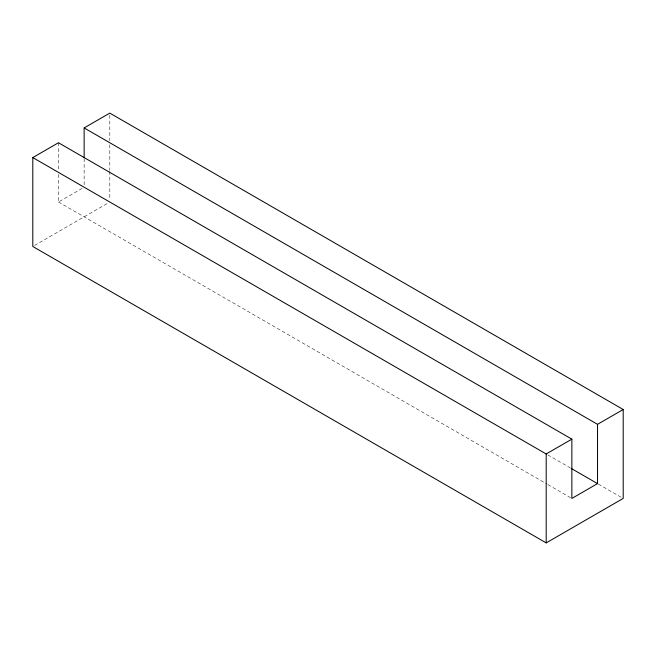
<?xml version="1.0" encoding="UTF-8"?>
<svg xmlns="http://www.w3.org/2000/svg" width="656" height="656" viewBox="0 0 656 656"><rect width="100%" height="100%" fill="white"/><g stroke="black" fill="none" stroke-linecap="round" stroke-linejoin="round"><path stroke-width="0.49" stroke-dasharray="3.28 2.46" d="M58.466 174.43L58.466 202.032L83.255 187.723M34.571 245.467L108.035 203.048M547.834 454.92L570.933 468.253M598.37 484.095L622.314 497.92M58.466 202.032L547.03 484.095M547.924 484.612L570.974 497.92M109.806 115.153L109.806 140.704M109.806 144.796L109.806 170.347M109.806 171.364L109.806 199.982M84.14 158.588L84.14 185.164M58.466 142.746L58.466 170.347"/><path stroke-width="0.98" d="M84.14 127.928L109.806 113.103L623.2 409.508L623.2 498.429L546.194 542.897L32.8 246.492L32.8 157.571L58.466 142.746L571.86 439.151L571.86 498.429L597.534 483.611L597.534 424.334L84.14 127.928L84.14 157.571M32.8 157.571L546.194 453.968L571.86 439.151M597.534 424.334L623.2 409.508M571.819 468.769L597.534 483.611M546.194 453.968L546.194 542.897"/></g></svg>
